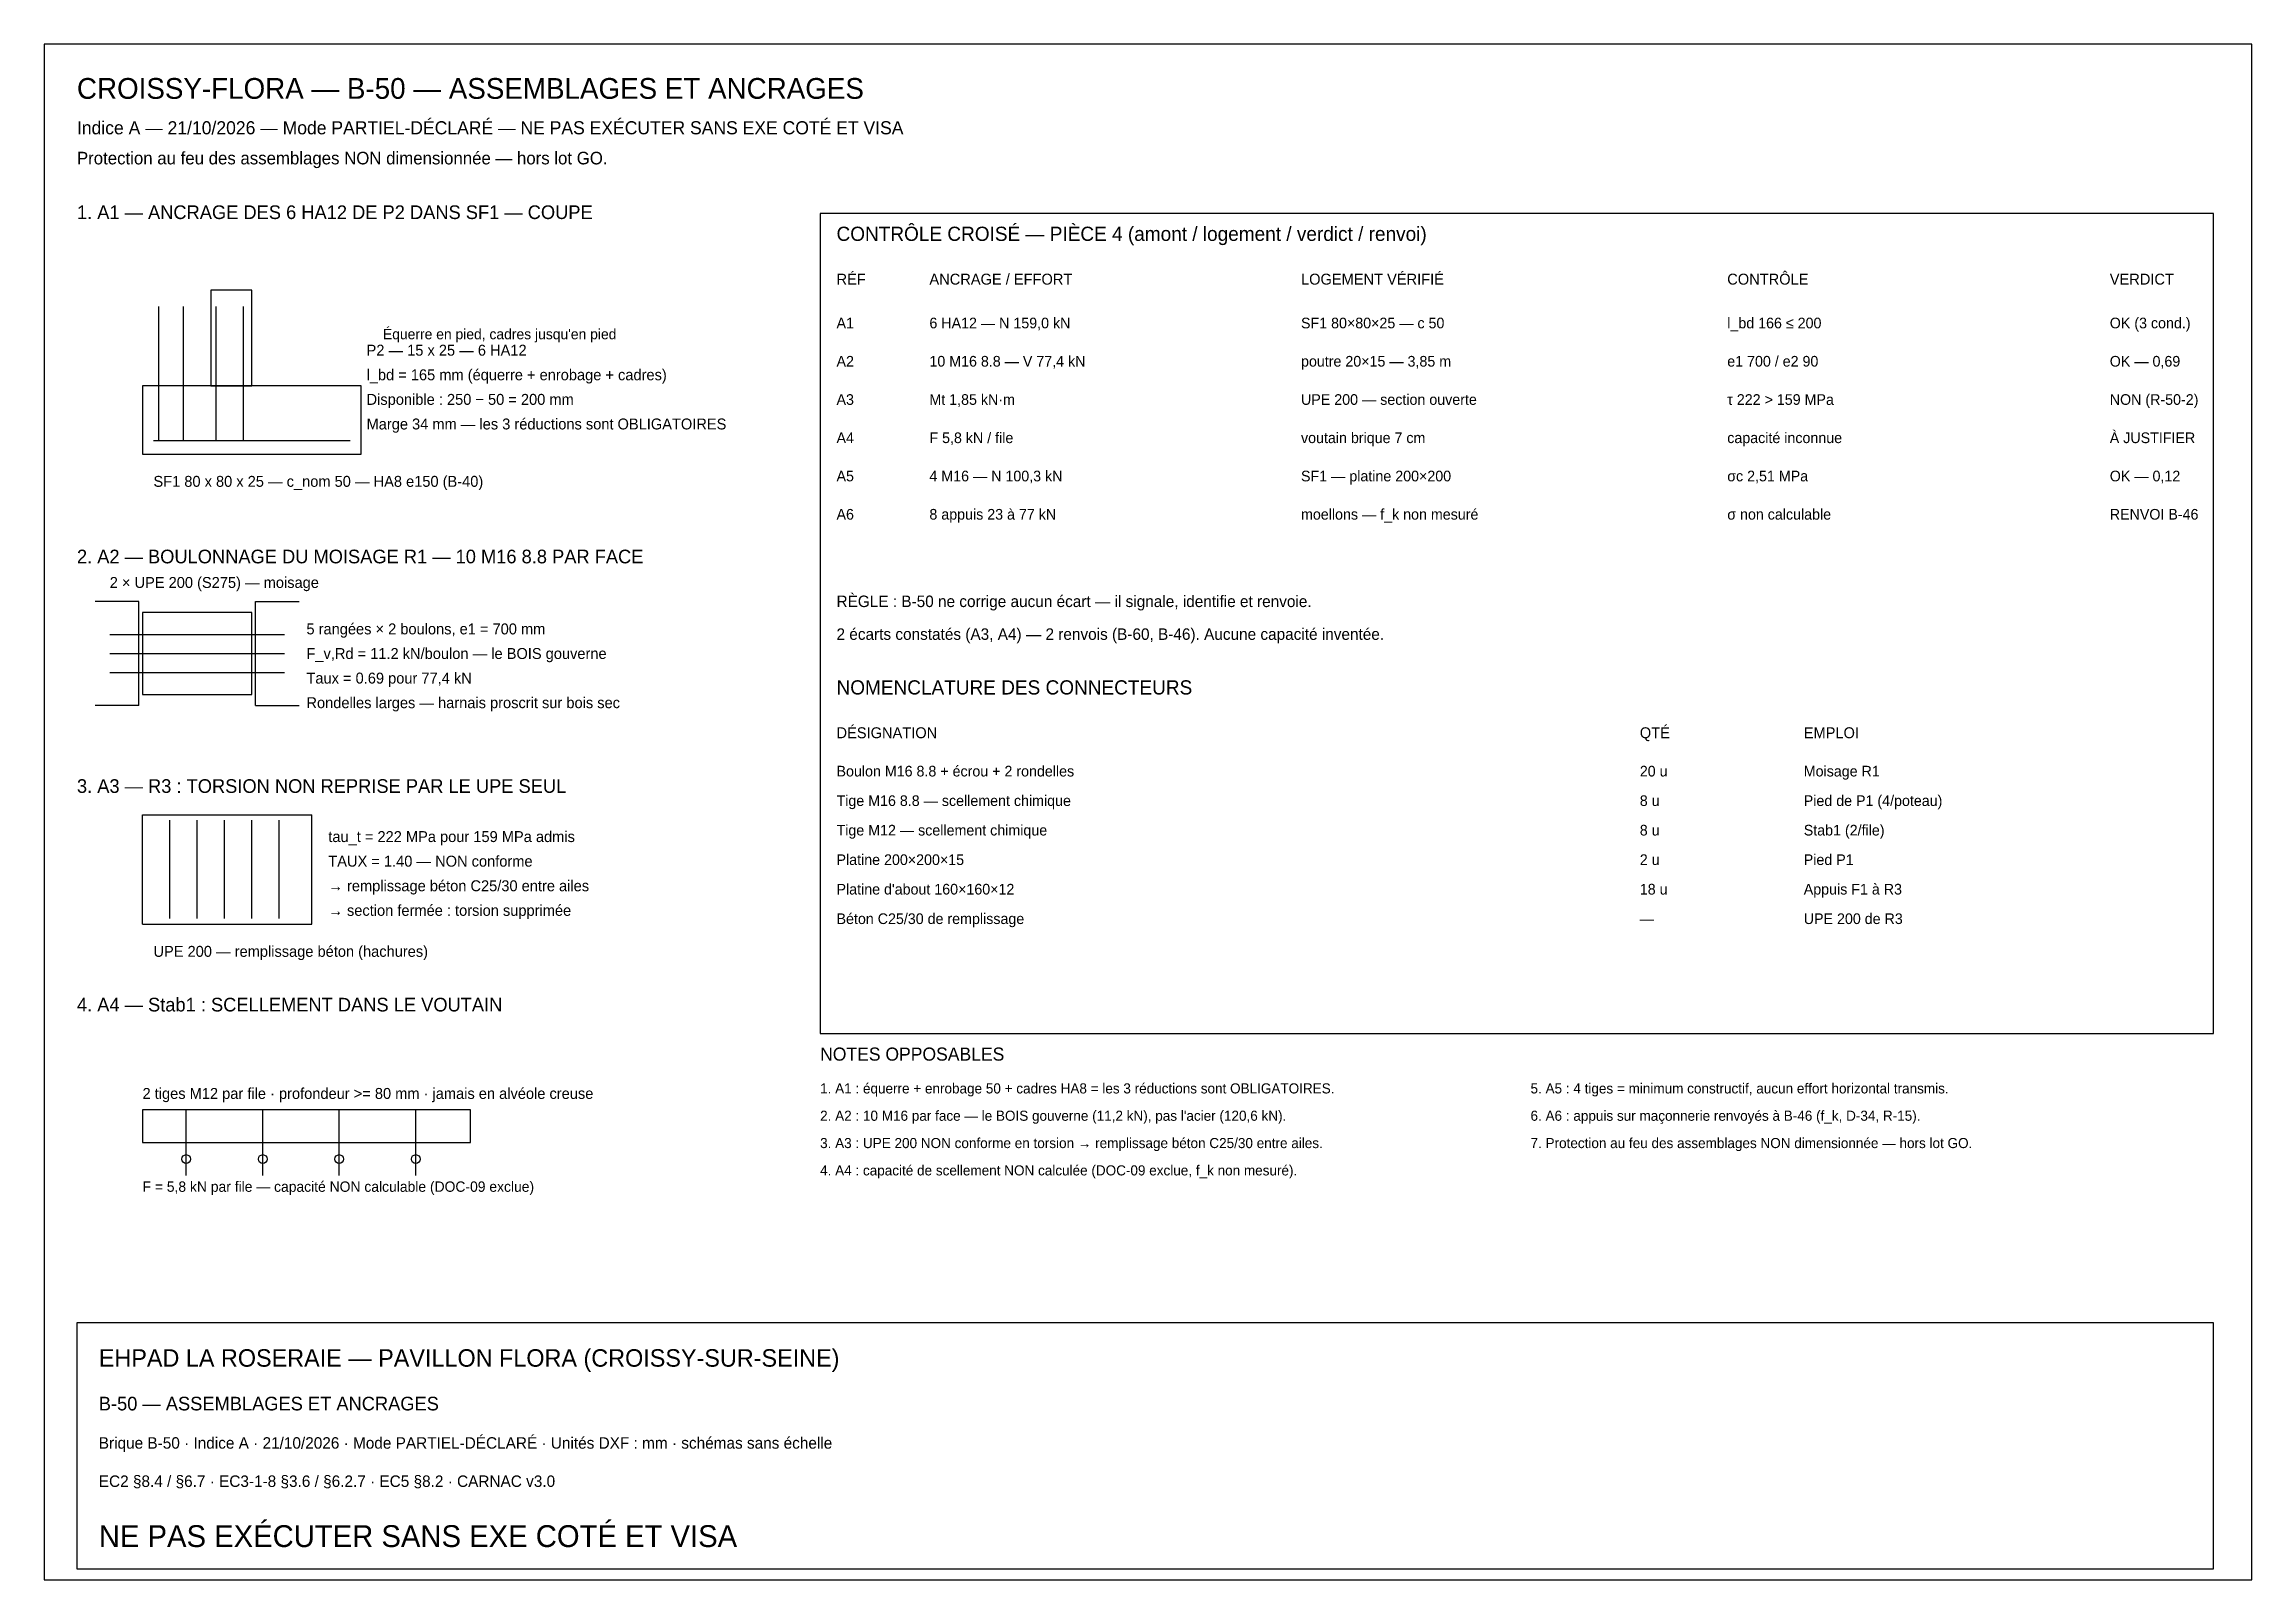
# Model space of a CAD drawing. Header units: metres. Extents: x 8 to 412, y 8 to 289.
import ezdxf

# ---------------------------------------------------------------- set-up
doc = ezdxf.new("R2010")
doc.units = ezdxf.units.M
for name, color, linetype in [('ASSEMBLAGE-AXES', 1, 'Continuous'), ('ASSEMBLAGE-CARTOUCHE', 7, 'Continuous'), ('ASSEMBLAGE-COTATION', 8, 'Continuous'), ('ASSEMBLAGE-DETAILS', 5, 'Continuous'), ('ASSEMBLAGE-HABILLAGE-TEXTE', 7, 'Continuous'), ('ASSEMBLAGE-NOMENCLATURE', 3, 'Continuous')]:
    doc.layers.add(name, color=color, linetype=linetype)

msp = doc.modelspace()

# ---------------------------------------------------------------- linework, layer by layer
at = {"layer": 'ASSEMBLAGE-AXES'}
for p, q in [((29, 216.5), (29, 241)), ((33.5, 216.5), (33.5, 241)), ((39.5, 216.5), (39.5, 241)), ((44.5, 216.5), (44.5, 241)), ((28, 216.5), (64, 216.5)), ((20, 181), (52, 181)), ((20, 177.5), (52, 177.5)), ((20, 174), (52, 174)), ((34, 82), (34, 94)), ((48, 82), (48, 94)), ((62, 82), (62, 94)), ((76, 82), (76, 94))]:
    msp.add_line(p, q, dxfattribs=at)
at = {"layer": 'ASSEMBLAGE-CARTOUCHE'}
for points in [[(8, 8), (412, 8), (412, 289), (8, 289), (8, 8)], [(150, 108), (405, 108), (405, 258), (150, 258), (150, 108)], [(14, 10), (405, 10), (405, 55), (14, 55), (14, 10)]]:
    msp.add_lwpolyline(points, dxfattribs=at)
at = {"layer": 'ASSEMBLAGE-COTATION'}
for centre in [(34, 85), (48, 85), (62, 85), (76, 85)]:
    msp.add_circle(centre, 0.8, dxfattribs=at)
at = {"layer": 'ASSEMBLAGE-DETAILS'}
for p, q in [((25.35, 187), (17.35, 187)), ((25.35, 168), (25.35, 187)), ((46.65, 168), (46.65, 187)), ((46.65, 187), (54.65, 187)), ((25.35, 168), (17.35, 168)), ((46.65, 168), (54.65, 168)), ((26, 148), (57, 148)), ((26, 128), (26, 148)), ((57, 128), (57, 148)), ((26, 128), (57, 128))]:
    msp.add_line(p, q, dxfattribs=at)
for points in [[(38.5, 226.5), (46, 226.5), (46, 244), (38.5, 244), (38.5, 226.5)], [(26, 214), (66, 214), (66, 226.5), (26, 226.5), (26, 214)], [(26, 170), (46, 170), (46, 185), (26, 185), (26, 170)], [(26, 88), (86, 88), (86, 94), (26, 94), (26, 88)]]:
    msp.add_lwpolyline(points, dxfattribs=at)
at = {"layer": 'ASSEMBLAGE-NOMENCLATURE'}
for p, q in [((31, 129), (31, 147)), ((36, 129), (36, 147)), ((41, 129), (41, 147)), ((46, 129), (46, 147)), ((51, 129), (51, 147))]:
    msp.add_line(p, q, dxfattribs=at)

# ---------------------------------------------------------------- texts
at = {"layer": 'ASSEMBLAGE-AXES'}
for s, height, p in [('CROISSY-FLORA — B-50 — ASSEMBLAGES ET ANCRAGES', 3.8, (14, 279)), ('Indice A — 21/10/2026 — Mode PARTIEL-DÉCLARÉ — NE PAS EXÉCUTER SANS EXE COTÉ ET VISA', 2.4, (14, 272.5)), ('1. A1 — ANCRAGE DES 6 HA12 DE P2 DANS SF1 — COUPE', 2.5, (14, 257)), ('CONTRÔLE CROISÉ — PIÈCE 4 (amont / logement / verdict / renvoi)', 2.6, (153, 253)), ('RÉF', 2, (153, 245)), ('ANCRAGE / EFFORT', 2, (170, 245)), ('LOGEMENT VÉRIFIÉ', 2, (238, 245)), ('CONTRÔLE', 2, (316, 245)), ('VERDICT', 2, (386, 245)), ('P2 — 15 x 25 — 6 HA12', 2, (67, 232)), ('l_bd = 165 mm (équerre + enrobage + cadres)', 2, (67, 227.5)), ('A3', 1.95, (153, 223)), ('Mt 1,85 kN·m', 1.95, (170, 223)), ('UPE 200 — section ouverte', 1.95, (238, 223)), ('τ 222 > 159 MPa', 1.95, (316, 223)), ('NON (R-50-2)', 1.95, (386, 223)), ('Marge 34 mm — les 3 réductions sont OBLIGATOIRES', 2, (67, 218.5)), ('2. A2 — BOULONNAGE DU MOISAGE R1 — 10 M16 8.8 PAR FACE', 2.5, (14, 194)), ('2 × UPE 200 (S275) — moisage', 2, (20, 189.5)), ('RÈGLE : B-50 ne corrige aucun écart — il signale, identifie et renvoie.', 2.1, (153, 186)), ('F_v,Rd = 11.2 kN/boulon — le BOIS gouverne', 2, (56, 176.5)), ('NOMENCLATURE DES CONNECTEURS', 2.6, (153, 170)), ('DÉSIGNATION', 2, (153, 162)), ('QTÉ', 2, (300, 162)), ('EMPLOI', 2, (330, 162)), ('3. A3 — R3 : TORSION NON REPRISE PAR LE UPE SEUL', 2.5, (14, 152)), ('tau_t = 222 MPa pour 159 MPa admis', 2, (60, 143)), ('TAUX = 1.40 — NON conforme', 2, (60, 138.5)), ('4. A4 — Stab1 : SCELLEMENT DANS LE VOUTAIN', 2.5, (14, 112)), ('NOTES OPPOSABLES', 2.4, (150, 103)), ('F = 5,8 kN par file — capacité NON calculable (DOC-09 exclue)', 1.9, (26, 79)), ('EHPAD LA ROSERAIE — PAVILLON FLORA (CROISSY-SUR-SEINE)', 3.2, (18, 47)), ('NE PAS EXÉCUTER SANS EXE COTÉ ET VISA', 4, (18, 14))]:
    msp.add_text(s, height=height, dxfattribs=at).set_placement(p)
at = {"layer": 'ASSEMBLAGE-COTATION'}
msp.add_text("Équerre en pied, cadres jusqu'en pied", height=1.9, dxfattribs=at).set_placement((70, 235))
at = {"layer": 'ASSEMBLAGE-HABILLAGE-TEXTE'}
for s, height, p in [('Protection au feu des assemblages NON dimensionnée — hors lot GO.', 2.3, (14, 267)), ('A1', 1.95, (153, 237)), ('6 HA12 — N 159,0 kN', 1.95, (170, 237)), ('SF1 80×80×25 — c 50', 1.95, (238, 237)), ('l_bd 166 ≤ 200', 1.95, (316, 237)), ('OK (3 cond.)', 1.95, (386, 237)), ('A2', 1.95, (153, 230)), ('10 M16 8.8 — V 77,4 kN', 1.95, (170, 230)), ('poutre 20×15 — 3,85 m', 1.95, (238, 230)), ('e1 700 / e2 90', 1.95, (316, 230)), ('OK — 0,69', 1.95, (386, 230)), ('Disponible : 250 − 50 = 200 mm', 2, (67, 223)), ('À JUSTIFIER', 1.95, (386, 216)), ('A4', 1.95, (153, 216)), ('F 5,8 kN / file', 1.95, (170, 216)), ('voutain brique 7 cm', 1.95, (238, 216)), ('capacité inconnue', 1.95, (316, 216)), ('SF1 80 x 80 x 25 — c_nom 50 — HA8 e150 (B-40)', 2, (28, 208)), ('A5', 1.95, (153, 209)), ('4 M16 — N 100,3 kN', 1.95, (170, 209)), ('SF1 — platine 200×200', 1.95, (238, 209)), ('σc 2,51 MPa', 1.95, (316, 209)), ('OK — 0,12', 1.95, (386, 209)), ('A6', 1.95, (153, 202)), ('8 appuis 23 à 77 kN', 1.95, (170, 202)), ('moellons — f_k non mesuré', 1.95, (238, 202)), ('σ non calculable', 1.95, (316, 202)), ('RENVOI B-46', 1.95, (386, 202)), ('5 rangées × 2 boulons, e1 = 700 mm', 2, (56, 181)), ('2 écarts constatés (A3, A4) — 2 renvois (B-60, B-46). Aucune capacité inventée.', 2.1, (153, 180)), ('Taux = 0.69 pour 77,4 kN', 2, (56, 172)), ('Rondelles larges — harnais proscrit sur bois sec', 2, (56, 167.5)), ('Boulon M16 8.8 + écrou + 2 rondelles', 1.95, (153, 155)), ('20 u', 1.95, (300, 155)), ('Moisage R1', 1.95, (330, 155)), ('Tige M16 8.8 — scellement chimique', 1.95, (153, 149.6)), ('8 u', 1.95, (300, 149.6)), ('Pied de P1 (4/poteau)', 1.95, (330, 149.6)), ('Tige M12 — scellement chimique', 1.95, (153, 144.2)), ('8 u', 1.95, (300, 144.2)), ('Stab1 (2/file)', 1.95, (330, 144.2)), ('Platine 200×200×15', 1.95, (153, 138.8)), ('2 u', 1.95, (300, 138.8)), ('Pied P1', 1.95, (330, 138.8)), ('→ remplissage béton C25/30 entre ailes', 2, (60, 134)), ("Platine d'about 160×160×12", 1.95, (153, 133.4)), ('18 u', 1.95, (300, 133.4)), ('Appuis F1 à R3', 1.95, (330, 133.4)), ('→ section fermée : torsion supprimée', 2, (60, 129.5)), ('Béton C25/30 de remplissage', 1.95, (153, 128)), ('UPE 200 de R3', 1.95, (330, 128)), ('—', 1.95, (300, 128)), ('2 tiges M12 par file · profondeur >= 80 mm · jamais en alvéole creuse', 2, (26, 96)), ('1. A1 : équerre + enrobage 50 + cadres HA8 = les 3 réductions sont OBLIGATOIRES.', 1.85, (150, 97)), ('5. A5 : 4 tiges = minimum constructif, aucun effort horizontal transmis.', 1.85, (280, 97)), ("2. A2 : 10 M16 par face — le BOIS gouverne (11,2 kN), pas l'acier (120,6 kN).", 1.85, (150, 92)), ('6. A6 : appuis sur maçonnerie renvoyés à B-46 (f_k, D-34, R-15).', 1.85, (280, 92)), ('3. A3 : UPE 200 NON conforme en torsion → remplissage béton C25/30 entre ailes.', 1.85, (150, 87)), ('7. Protection au feu des assemblages NON dimensionnée — hors lot GO.', 1.85, (280, 87)), ('4. A4 : capacité de scellement NON calculée (DOC-09 exclue, f_k non mesuré).', 1.85, (150, 82)), ('B-50 — ASSEMBLAGES ET ANCRAGES', 2.5, (18, 39)), ('Brique B-50 · Indice A · 21/10/2026 · Mode PARTIEL-DÉCLARÉ · Unités DXF : mm · schémas sans échelle', 2.1, (18, 32)), ('EC2 §8.4 / §6.7 · EC3-1-8 §3.6 / §6.2.7 · EC5 §8.2 · CARNAC v3.0', 2.1, (18, 25))]:
    msp.add_text(s, height=height, dxfattribs=at).set_placement(p)
at = {"layer": 'ASSEMBLAGE-NOMENCLATURE'}
msp.add_text('UPE 200 — remplissage béton (hachures)', height=2, dxfattribs=at).set_placement((28, 122))

doc.saveas('drawing.dxf')
